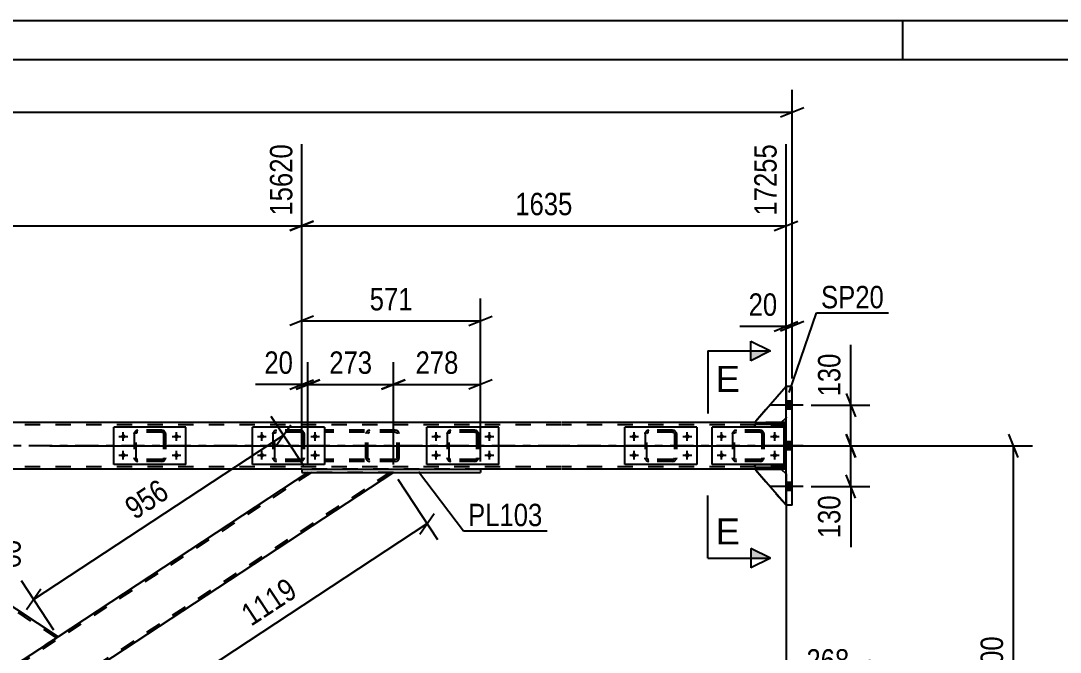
# Model space of a CAD drawing. Header units: millimetres. Extents: x -857 to 332, y -866 to -25.
# Drawn here: x -200.4 to -67.5, y -105.8 to -25.1 of the extents above; entities that cross this region are included whole.
import ezdxf

# ---------------------------------------------------------------- set-up
doc = ezdxf.new("R2010")
doc.units = ezdxf.units.MM
doc.linetypes.add('DXK_LINE_DOT2', pattern=[3.9198, 1.9599, -1.9599])
doc.linetypes.add('DXK_LINE_DOT3', pattern=[5.9187, 2.979, -0.9799, 0.9799, -0.9799])
doc.styles.add('Arial', font='ARIAL.TTF', dxfattribs={"height": 0.2})
doc.styles.add('Arial Narrow', font='ARIALN.TTF', dxfattribs={"height": 0.2})

# ---------------------------------------------------------------- blocks, each defined once
blk = doc.blocks.new('Unknown-570386455-1132')
at = {"color": 5, "linetype": 'Continuous'}
for p, q in [((332.35, -25.05), (-856.65, -25.05)), ((-87.65, -30.05), (-87.65, -25.05)), ((327.35, -30.05), (-851.65, -30.05))]:
    blk.add_line(p, q, dxfattribs=at)
blk = doc.blocks.new('Part-570386455-11722 - 11653')
at = {"color": 7, "linetype": 'DXK_LINE_DOT2'}
for p, q in [((-168.2, -77.88), (-168.16, -77.7)), ((-168.16, -77.7), (-168.2, -77.88)), ((-168.2, -77.88), (-168.2, -80.92)), ((-167.96, -77.88), (-167.94, -77.79)), ((-167.96, -80.92), (-167.96, -77.88)), ((-167.94, -77.79), (-167.88, -77.71)), ((-167.9, -77.44), (-167.72, -77.4)), ((-167.72, -77.4), (-167.9, -77.44)), ((-167.88, -77.71), (-167.81, -77.66)), ((-167.81, -77.66), (-167.72, -77.64)), ((-164.68, -77.4), (-167.72, -77.4)), ((-164.68, -77.64), (-167.72, -77.64)), ((-164.68, -77.4), (-164.49, -77.44)), ((-164.49, -77.44), (-164.68, -77.4)), ((-164.68, -77.64), (-164.58, -77.66)), ((-164.58, -77.66), (-164.51, -77.71)), ((-164.51, -77.71), (-164.45, -77.79)), ((-164.45, -77.79), (-164.44, -77.88)), ((-164.44, -77.88), (-164.44, -80.92)), ((-164.23, -77.7), (-164.2, -77.88)), ((-164.2, -77.88), (-164.23, -77.7)), ((-164.2, -77.88), (-164.2, -80.92)), ((-168.16, -81.11), (-168.2, -80.92)), ((-168.2, -80.92), (-168.16, -81.11)), ((-167.94, -81.02), (-167.96, -80.92)), ((-167.88, -81.09), (-167.94, -81.02)), ((-164.45, -81.02), (-164.51, -81.09)), ((-164.44, -80.92), (-164.45, -81.02)), ((-164.2, -80.92), (-164.23, -81.11)), ((-164.23, -81.11), (-164.2, -80.92)), ((-167.72, -81.4), (-167.9, -81.37)), ((-167.9, -81.37), (-167.72, -81.4)), ((-167.81, -81.15), (-167.88, -81.09)), ((-167.72, -81.16), (-167.81, -81.15)), ((-164.68, -81.16), (-167.72, -81.16)), ((-164.68, -81.4), (-167.72, -81.4)), ((-164.58, -81.15), (-164.68, -81.16)), ((-164.49, -81.37), (-164.68, -81.4)), ((-164.68, -81.4), (-164.49, -81.37)), ((-164.51, -81.09), (-164.58, -81.15))]:
    blk.add_line(p, q, dxfattribs=at)
for centre, start, end in [((-167.72, -77.88), 112.5, 157.5), ((-167.72, -77.88), 112.5, 157.5), ((-164.68, -77.88), 22.5, 67.5), ((-164.68, -77.88), 22.5, 67.5), ((-167.72, -80.92), 202.5, 247.5), ((-167.72, -80.92), 202.5, 247.5), ((-164.68, -80.92), 292.5, 337.5), ((-164.68, -80.92), 292.5, 337.5)]:
    blk.add_arc(centre, 0.48, start, end, dxfattribs=at)
blk = doc.blocks.new('Bolt-570386455-11668 - 11653')
at = {"linetype": 'Continuous'}
for points in [[(-147.32, -77.92, -1), (-147.32, -78.48, -1)], [(-140.52, -77.92, -1), (-140.52, -78.48, -1)], [(-147.32, -80.32, -1), (-147.32, -80.88, -1)], [(-140.52, -80.32, -1), (-140.52, -80.88, -1)]]:
    blk.add_hatch(color=1, dxfattribs=at).paths.add_polyline_path(points)
at = {"color": 1, "linetype": 'Continuous'}
for p, q in [((-147.88, -78.2), (-146.76, -78.2)), ((-147.32, -78.76), (-147.32, -77.64)), ((-141.08, -78.2), (-139.96, -78.2)), ((-140.52, -78.76), (-140.52, -77.64)), ((-147.88, -80.6), (-146.76, -80.6)), ((-147.32, -81.16), (-147.32, -80.04)), ((-141.08, -80.6), (-139.96, -80.6)), ((-140.52, -81.16), (-140.52, -80.04))]:
    blk.add_line(p, q, dxfattribs=at)
blk = doc.blocks.new('Bolt-570386455-11675 - 11653')
at = {"linetype": 'Continuous'}
for points in [[(-122.02, -77.92, -1), (-122.02, -78.48, -1)], [(-115.22, -77.92, -1), (-115.22, -78.48, -1)], [(-122.02, -80.32, -1), (-122.02, -80.88, -1)], [(-115.22, -80.32, -1), (-115.22, -80.88, -1)]]:
    blk.add_hatch(color=1, dxfattribs=at).paths.add_polyline_path(points)
at = {"color": 1, "linetype": 'Continuous'}
for p, q in [((-122.58, -78.2), (-121.46, -78.2)), ((-122.02, -78.76), (-122.02, -77.64)), ((-115.78, -78.2), (-114.66, -78.2)), ((-115.22, -78.76), (-115.22, -77.64)), ((-122.58, -80.6), (-121.46, -80.6)), ((-122.02, -81.16), (-122.02, -80.04)), ((-115.78, -80.6), (-114.66, -80.6)), ((-115.22, -81.16), (-115.22, -80.04))]:
    blk.add_line(p, q, dxfattribs=at)
blk = doc.blocks.new('Part-570386455-11785 - 11653')
at = {"color": 7, "linetype": 'DXK_LINE_DOT2'}
for p, q in [((-145.92, -77.88), (-145.89, -77.7)), ((-145.89, -77.7), (-145.92, -77.88)), ((-145.92, -77.88), (-145.92, -80.92)), ((-145.68, -77.88), (-145.66, -77.79)), ((-145.68, -80.92), (-145.68, -77.88)), ((-145.66, -77.79), (-145.61, -77.71)), ((-145.63, -77.44), (-145.44, -77.4)), ((-145.44, -77.4), (-145.63, -77.44)), ((-145.61, -77.71), (-145.53, -77.66)), ((-145.53, -77.66), (-145.44, -77.64)), ((-142.4, -77.4), (-145.44, -77.4)), ((-142.4, -77.64), (-145.44, -77.64)), ((-142.4, -77.4), (-142.22, -77.44)), ((-142.22, -77.44), (-142.4, -77.4)), ((-142.4, -77.64), (-142.31, -77.66)), ((-142.31, -77.66), (-142.23, -77.71)), ((-142.23, -77.71), (-142.18, -77.79)), ((-142.18, -77.79), (-142.16, -77.88)), ((-142.16, -77.88), (-142.16, -80.92)), ((-141.96, -77.7), (-141.92, -77.88)), ((-141.92, -77.88), (-141.96, -77.7)), ((-141.92, -77.88), (-141.92, -80.92)), ((-145.89, -81.11), (-145.92, -80.92)), ((-145.92, -80.92), (-145.89, -81.11)), ((-145.66, -81.02), (-145.68, -80.92)), ((-145.61, -81.09), (-145.66, -81.02)), ((-142.18, -81.02), (-142.23, -81.09)), ((-142.16, -80.92), (-142.18, -81.02)), ((-141.92, -80.92), (-141.96, -81.11)), ((-141.96, -81.11), (-141.92, -80.92)), ((-145.44, -81.4), (-145.63, -81.37)), ((-145.63, -81.37), (-145.44, -81.4)), ((-145.53, -81.15), (-145.61, -81.09)), ((-145.44, -81.16), (-145.53, -81.15)), ((-142.4, -81.16), (-145.44, -81.16)), ((-142.4, -81.4), (-145.44, -81.4)), ((-142.31, -81.15), (-142.4, -81.16)), ((-142.22, -81.37), (-142.4, -81.4)), ((-142.4, -81.4), (-142.22, -81.37)), ((-142.23, -81.09), (-142.31, -81.15))]:
    blk.add_line(p, q, dxfattribs=at)
for centre, start, end in [((-145.44, -77.88), 112.5, 157.5), ((-145.44, -77.88), 112.5, 157.5), ((-142.4, -77.88), 22.5, 67.5), ((-142.4, -77.88), 22.5, 67.5), ((-145.44, -80.92), 202.5, 247.5), ((-145.44, -80.92), 202.5, 247.5), ((-142.4, -80.92), 292.5, 337.5), ((-142.4, -80.92), 292.5, 337.5)]:
    blk.add_arc(centre, 0.48, start, end, dxfattribs=at)
blk = doc.blocks.new('Part-570386455-11851 - 11653')
at = {"color": 7, "linetype": 'DXK_LINE_DOT2'}
for p, q in [((-152.55, -77.4), (-161.57, -77.4)), ((-152.55, -77.64), (-161.57, -77.64)), ((-156.26, -77.7), (-156.3, -77.88)), ((-156.3, -80.92), (-156.3, -77.88)), ((-156.04, -77.88), (-156.02, -77.79)), ((-156.04, -80.92), (-156.04, -77.88)), ((-156.02, -77.79), (-155.97, -77.71)), ((-155.79, -77.4), (-155.98, -77.44)), ((-155.97, -77.71), (-155.89, -77.66)), ((-155.89, -77.66), (-155.79, -77.64)), ((-152.36, -77.44), (-152.55, -77.4)), ((-152.55, -77.64), (-152.46, -77.66)), ((-152.46, -77.66), (-152.37, -77.71)), ((-152.37, -77.71), (-152.32, -77.79)), ((-152.32, -77.79), (-152.3, -77.88)), ((-152.3, -80.92), (-152.3, -77.88)), ((-152.04, -77.88), (-152.08, -77.7)), ((-152.04, -80.92), (-152.04, -77.88)), ((-156.3, -80.92), (-156.26, -81.11)), ((-156.02, -81.02), (-156.04, -80.92)), ((-155.97, -81.09), (-156.02, -81.02)), ((-152.32, -81.02), (-152.37, -81.09)), ((-152.3, -80.92), (-152.32, -81.02)), ((-152.08, -81.11), (-152.04, -80.92)), ((-152.55, -81.16), (-161.57, -81.16)), ((-152.55, -81.4), (-161.57, -81.4)), ((-155.98, -81.37), (-155.79, -81.4)), ((-155.89, -81.15), (-155.97, -81.09)), ((-155.79, -81.16), (-155.89, -81.15)), ((-152.46, -81.15), (-152.55, -81.16)), ((-152.55, -81.4), (-152.36, -81.37)), ((-152.37, -81.09), (-152.46, -81.15))]:
    blk.add_line(p, q, dxfattribs=at)
for centre, start, end in [((-155.81, -77.9), 110.7583, 155.68), ((-152.53, -77.9), 24.32, 69.2417), ((-155.81, -80.9), 204.32, 249.2417), ((-152.53, -80.9), 290.7583, 335.68)]:
    blk.add_arc(centre, 0.496, start, end, dxfattribs=at)
blk = doc.blocks.new('Part-570386455-11879 - 11653')
at = {"color": 2, "linetype": 'Continuous'}
for p, q in [((-102.6, -87), (-102.6, -71.8)), ((-101.8, -71.8), (-102.6, -71.8)), ((-101.8, -87), (-101.8, -71.8)), ((-101.8, -87), (-102.6, -87))]:
    blk.add_line(p, q, dxfattribs=at)
blk = doc.blocks.new('Part-570386455-11746 - 11653')
at = {"color": 7, "linetype": 'DXK_LINE_DOT2'}
for p, q in [((-185.92, -77.88), (-185.89, -77.7)), ((-185.89, -77.7), (-185.92, -77.88)), ((-185.92, -77.88), (-185.92, -80.92)), ((-185.68, -77.88), (-185.66, -77.79)), ((-185.68, -80.92), (-185.68, -77.88)), ((-185.66, -77.79), (-185.61, -77.71)), ((-185.63, -77.44), (-185.44, -77.4)), ((-185.44, -77.4), (-185.63, -77.44)), ((-185.61, -77.71), (-185.53, -77.66)), ((-185.53, -77.66), (-185.44, -77.64)), ((-182.4, -77.4), (-185.44, -77.4)), ((-182.4, -77.64), (-185.44, -77.64)), ((-182.4, -77.4), (-182.22, -77.44)), ((-182.22, -77.44), (-182.4, -77.4)), ((-182.4, -77.64), (-182.31, -77.66)), ((-182.31, -77.66), (-182.23, -77.71)), ((-182.23, -77.71), (-182.18, -77.79)), ((-182.18, -77.79), (-182.16, -77.88)), ((-182.16, -77.88), (-182.16, -80.92)), ((-181.96, -77.7), (-181.92, -77.88)), ((-181.92, -77.88), (-181.96, -77.7)), ((-181.92, -77.88), (-181.92, -80.92)), ((-185.89, -81.11), (-185.92, -80.92)), ((-185.92, -80.92), (-185.89, -81.11)), ((-185.66, -81.02), (-185.68, -80.92)), ((-185.61, -81.09), (-185.66, -81.02)), ((-182.18, -81.02), (-182.23, -81.09)), ((-182.16, -80.92), (-182.18, -81.02)), ((-181.92, -80.92), (-181.96, -81.11)), ((-181.96, -81.11), (-181.92, -80.92)), ((-185.44, -81.4), (-185.63, -81.37)), ((-185.63, -81.37), (-185.44, -81.4)), ((-185.53, -81.15), (-185.61, -81.09)), ((-185.44, -81.16), (-185.53, -81.15)), ((-182.4, -81.16), (-185.44, -81.16)), ((-182.4, -81.4), (-185.44, -81.4)), ((-182.31, -81.15), (-182.4, -81.16)), ((-182.22, -81.37), (-182.4, -81.4)), ((-182.4, -81.4), (-182.22, -81.37)), ((-182.23, -81.09), (-182.31, -81.15))]:
    blk.add_line(p, q, dxfattribs=at)
for centre, start, end in [((-185.44, -77.88), 112.5, 157.5), ((-185.44, -77.88), 112.5, 157.5), ((-182.4, -77.88), 22.5, 67.5), ((-182.4, -77.88), 22.5, 67.5), ((-185.44, -80.92), 202.5, 247.5), ((-185.44, -80.92), 202.5, 247.5), ((-182.4, -80.92), 292.5, 337.5), ((-182.4, -80.92), 292.5, 337.5)]:
    blk.add_arc(centre, 0.48, start, end, dxfattribs=at)
blk = doc.blocks.new('Part-570386455-11758 - 11653')
at = {"color": 7, "linetype": 'DXK_LINE_DOT2'}
for p, q in [((-109.43, -77.88), (-109.39, -77.7)), ((-109.39, -77.7), (-109.43, -77.88)), ((-109.43, -77.88), (-109.43, -80.92)), ((-109.19, -77.88), (-109.17, -77.79)), ((-109.19, -80.92), (-109.19, -77.88)), ((-109.17, -77.79), (-109.12, -77.71)), ((-109.13, -77.44), (-108.95, -77.4)), ((-108.95, -77.4), (-109.13, -77.44)), ((-109.12, -77.71), (-109.04, -77.66)), ((-109.04, -77.66), (-108.95, -77.64)), ((-105.91, -77.4), (-108.95, -77.4)), ((-105.91, -77.64), (-108.95, -77.64)), ((-105.91, -77.4), (-105.73, -77.44)), ((-105.73, -77.44), (-105.91, -77.4)), ((-105.91, -77.64), (-105.82, -77.66)), ((-105.82, -77.66), (-105.74, -77.71)), ((-105.74, -77.71), (-105.69, -77.79)), ((-105.69, -77.79), (-105.67, -77.88)), ((-105.67, -77.88), (-105.67, -80.92)), ((-105.47, -77.7), (-105.43, -77.88)), ((-105.43, -77.88), (-105.47, -77.7)), ((-105.43, -77.88), (-105.43, -80.92)), ((-109.39, -81.11), (-109.43, -80.92)), ((-109.43, -80.92), (-109.39, -81.11)), ((-109.17, -81.02), (-109.19, -80.92)), ((-109.12, -81.09), (-109.17, -81.02)), ((-105.69, -81.02), (-105.74, -81.09)), ((-105.67, -80.92), (-105.69, -81.02)), ((-105.43, -80.92), (-105.47, -81.11)), ((-105.47, -81.11), (-105.43, -80.92)), ((-108.95, -81.4), (-109.13, -81.37)), ((-109.13, -81.37), (-108.95, -81.4)), ((-109.04, -81.15), (-109.12, -81.09)), ((-108.95, -81.16), (-109.04, -81.15)), ((-105.91, -81.16), (-108.95, -81.16)), ((-105.91, -81.4), (-108.95, -81.4)), ((-105.82, -81.15), (-105.91, -81.16)), ((-105.73, -81.37), (-105.91, -81.4)), ((-105.91, -81.4), (-105.73, -81.37)), ((-105.74, -81.09), (-105.82, -81.15))]:
    blk.add_line(p, q, dxfattribs=at)
at = {"color": 7, "linetype": 'DXK_LINE_DOT3'}
blk.add_line((-107.43, -79.4), (-107.43, -79.4), dxfattribs=at)
at = {"color": 7, "linetype": 'DXK_LINE_DOT2'}
for centre, start, end in [((-108.95, -77.88), 112.5, 157.5), ((-108.95, -77.88), 112.5, 157.5), ((-105.91, -77.88), 22.5, 67.5), ((-105.91, -77.88), 22.5, 67.5), ((-108.95, -80.92), 202.5, 247.5), ((-108.95, -80.92), 202.5, 247.5), ((-105.91, -80.92), 292.5, 337.5), ((-105.91, -80.92), 292.5, 337.5)]:
    blk.add_arc(centre, 0.48, start, end, dxfattribs=at)
blk = doc.blocks.new('Part-570386455-12217 - 11653')
at = {"color": 2, "linetype": 'Continuous'}
for p, q in [((-102.83, -77), (-112.03, -77)), ((-112.03, -81.8), (-112.03, -77)), ((-102.83, -81.8), (-102.83, -77)), ((-102.83, -81.8), (-112.03, -81.8))]:
    blk.add_line(p, q, dxfattribs=at)
blk = doc.blocks.new('Part-570386455-11950 - 11653')
at = {"color": 2, "linetype": 'Continuous'}
for p, q in [((-238.21, -82.99), (-238.18, -82.97)), ((-201.1, -107.4), (-238.21, -82.99)), ((-238.18, -82.97), (-237.92, -82.8)), ((-237.98, -82.84), (-237.94, -82.8)), ((-195.65, -103.81), (-227.59, -82.8)), ((-196.08, -104.1), (-201.1, -107.4)), ((-195.68, -103.83), (-196.08, -104.1)), ((-195.65, -103.81), (-195.68, -103.83))]:
    blk.add_line(p, q, dxfattribs=at)
at = {"color": 7, "linetype": 'DXK_LINE_DOT2'}
for p, q in [((-238.21, -82.99), (-238.18, -82.97)), ((-200.89, -107.26), (-237.99, -82.85)), ((-227.59, -82.8), (-237.94, -82.8)), ((-195.86, -103.96), (-228.02, -82.8)), ((-196.08, -104.1), (-195.77, -103.9)), ((-200.89, -107.26), (-200.87, -107.25))]:
    blk.add_line(p, q, dxfattribs=at)
blk = doc.blocks.new('Bolt-570386455-12098 - 11653')
at = {"linetype": 'Continuous'}
for points in [[(-169.6, -77.92, -1), (-169.6, -78.48, -1)], [(-162.8, -77.92, -1), (-162.8, -78.48, -1)], [(-169.6, -80.32, -1), (-169.6, -80.88, -1)], [(-162.8, -80.32, -1), (-162.8, -80.88, -1)]]:
    blk.add_hatch(color=1, dxfattribs=at).paths.add_polyline_path(points)
at = {"color": 1, "linetype": 'Continuous'}
for p, q in [((-170.16, -78.2), (-169.04, -78.2)), ((-169.6, -78.76), (-169.6, -77.64)), ((-163.36, -78.2), (-162.24, -78.2)), ((-162.8, -78.76), (-162.8, -77.64)), ((-170.16, -80.6), (-169.04, -80.6)), ((-169.6, -81.16), (-169.6, -80.04)), ((-163.36, -80.6), (-162.24, -80.6)), ((-162.8, -81.16), (-162.8, -80.04))]:
    blk.add_line(p, q, dxfattribs=at)
blk = doc.blocks.new('Part-570386455-11978 - 11653')
at = {"color": 2, "linetype": 'Continuous'}
for p, q in [((-114.02, -77), (-123.22, -77)), ((-123.22, -81.8), (-123.22, -77)), ((-114.02, -77), (-114.02, -81.8)), ((-114.02, -81.8), (-123.22, -81.8))]:
    blk.add_line(p, q, dxfattribs=at)
blk = doc.blocks.new('Part-570386455-11979 - 11653')
at = {"color": 2, "linetype": 'Continuous'}
for p, q in [((-139.32, -77), (-148.52, -77)), ((-148.52, -81.8), (-148.52, -77)), ((-139.32, -81.8), (-139.32, -77)), ((-139.32, -81.8), (-148.52, -81.8))]:
    blk.add_line(p, q, dxfattribs=at)
blk = doc.blocks.new('Part-570386455-12017 - 11653')
at = {"color": 2, "linetype": 'Continuous'}
for p, q in [((-164.51, -82.4), (-164.51, -82.8)), ((-164.51, -82.4), (-141.65, -82.4)), ((-164.51, -82.8), (-141.65, -82.8)), ((-141.65, -82.4), (-141.65, -82.8))]:
    blk.add_line(p, q, dxfattribs=at)
blk = doc.blocks.new('Bolt-570386455-12049 - 11653')
at = {"linetype": 'Continuous'}
for points in [[(-102.6, -73.68), (-102.6, -74.72), (-101.8, -74.72), (-101.8, -73.68)], [(-102.6, -73.68), (-102.6, -74.72), (-101.8, -74.72), (-101.8, -73.68)], [(-102.6, -73.68), (-102.6, -74.72), (-101.8, -74.72), (-101.8, -73.68)], [(-102.6, -78.88), (-102.6, -79.92), (-101.8, -79.92), (-101.8, -78.88)], [(-102.6, -78.88), (-102.6, -79.92), (-101.8, -79.92), (-101.8, -78.88)], [(-102.6, -84.08), (-102.6, -85.12), (-101.8, -85.12), (-101.8, -84.08)], [(-102.6, -84.08), (-102.6, -85.12), (-101.8, -85.12), (-101.8, -84.08)], [(-102.6, -84.08), (-102.6, -85.12), (-101.8, -85.12), (-101.8, -84.08)]]:
    blk.add_hatch(color=1, dxfattribs=at).paths.add_polyline_path(points)
at = {"color": 1, "linetype": 'Continuous'}
for p, q in [((-100.4, -74.2), (-104.6, -74.2)), ((-100.4, -74.2), (-104.6, -74.2)), ((-100.4, -74.2), (-104.6, -74.2)), ((-101.8, -73.68), (-102.6, -73.68)), ((-101.8, -73.68), (-102.6, -73.68)), ((-101.8, -73.68), (-102.6, -73.68)), ((-101.8, -74.72), (-102.6, -74.72)), ((-101.8, -74.72), (-102.6, -74.72)), ((-101.8, -74.72), (-102.6, -74.72)), ((-100.4, -79.4), (-104.6, -79.4)), ((-100.4, -79.4), (-104.6, -79.4)), ((-101.8, -78.88), (-102.6, -78.88)), ((-101.8, -78.88), (-102.6, -78.88)), ((-101.8, -79.92), (-102.6, -79.92)), ((-101.8, -79.92), (-102.6, -79.92)), ((-100.4, -84.6), (-104.6, -84.6)), ((-100.4, -84.6), (-104.6, -84.6)), ((-100.4, -84.6), (-104.6, -84.6)), ((-101.8, -84.08), (-102.6, -84.08)), ((-101.8, -84.08), (-102.6, -84.08)), ((-101.8, -84.08), (-102.6, -84.08)), ((-101.8, -85.12), (-102.6, -85.12)), ((-101.8, -85.12), (-102.6, -85.12)), ((-101.8, -85.12), (-102.6, -85.12))]:
    blk.add_line(p, q, dxfattribs=at)
blk = doc.blocks.new('Part-570386455-12080 - 11653')
at = {"color": 7, "linetype": 'DXK_LINE_DOT2'}
for p, q in [((-106.6, -82.4), (-103.2, -82.4)), ((-102.6, -87), (-106.6, -82.4)), ((-103.2, -82.4), (-102.6, -83)), ((-102.6, -83), (-102.6, -87))]:
    blk.add_line(p, q, dxfattribs=at)
blk = doc.blocks.new('Part-570386455-12081 - 11653')
at = {"color": 2, "linetype": 'Continuous'}
for p, q in [((-106.6, -82.4), (-103.2, -82.4)), ((-102.6, -87), (-106.6, -82.4)), ((-103.2, -82.4), (-102.6, -83))]:
    blk.add_line(p, q, dxfattribs=at)
at = {"color": 7, "linetype": 'DXK_LINE_DOT2'}
blk.add_line((-102.6, -83), (-102.6, -87), dxfattribs=at)
blk = doc.blocks.new('Part-570386455-12082 - 11653')
at = {"color": 7, "linetype": 'DXK_LINE_DOT2'}
for p, q in [((-102.6, -71.8), (-106.6, -76.4)), ((-102.6, -75.8), (-102.6, -71.8)), ((-106.6, -76.4), (-103.2, -76.4)), ((-103.2, -76.4), (-102.6, -75.8))]:
    blk.add_line(p, q, dxfattribs=at)
blk = doc.blocks.new('Part-570386455-12083 - 11653')
at = {"color": 2, "linetype": 'Continuous'}
for p, q in [((-102.6, -71.8), (-106.6, -76.4)), ((-106.6, -76.4), (-103.2, -76.4)), ((-103.2, -76.4), (-102.6, -75.8))]:
    blk.add_line(p, q, dxfattribs=at)
at = {"color": 7, "linetype": 'DXK_LINE_DOT2'}
blk.add_line((-102.6, -71.8), (-102.6, -75.8), dxfattribs=at)
blk = doc.blocks.new('Part-570386455-12092 - 11653')
at = {"color": 7, "linetype": 'DXK_LINE_DOT2'}
for p, q in [((-102.6, -81.84), (-106.6, -81.84)), ((-106.6, -81.84), (-106.6, -82.16)), ((-106.6, -82.16), (-102.6, -82.16)), ((-103.2, -81.84), (-103.2, -82.16)), ((-102.6, -82.16), (-102.6, -81.84))]:
    blk.add_line(p, q, dxfattribs=at)
blk = doc.blocks.new('Part-570386455-12093 - 11653')
at = {"color": 7, "linetype": 'DXK_LINE_DOT2'}
for p, q in [((-102.6, -76.64), (-106.6, -76.64)), ((-106.6, -76.64), (-106.6, -76.96)), ((-106.6, -76.96), (-102.6, -76.96)), ((-103.2, -76.96), (-103.2, -76.64)), ((-102.6, -76.96), (-102.6, -76.64))]:
    blk.add_line(p, q, dxfattribs=at)
blk = doc.blocks.new('Part-570386455-12100 - 11653')
at = {"color": 2, "linetype": 'Continuous'}
for p, q in [((-106.6, -82.16), (-106.6, -81.84)), ((-102.6, -81.84), (-106.6, -81.84)), ((-102.6, -82.16), (-106.6, -82.16)), ((-102.6, -82.16), (-102.6, -81.84))]:
    blk.add_line(p, q, dxfattribs=at)
at = {"color": 7, "linetype": 'DXK_LINE_DOT2'}
blk.add_line((-103.2, -82.16), (-103.2, -81.84), dxfattribs=at)
blk = doc.blocks.new('Part-570386455-12135 - 11653')
at = {"color": 7, "linetype": 'DXK_LINE_DOT2'}
for p, q in [((-163.27, -82.8), (-239.59, -133)), ((-153.23, -82.8), (-229.54, -133)), ((-152.79, -82.8), (-163.71, -82.8)), ((-195.65, -103.81), (-201.1, -107.4)), ((-190.19, -107.4), (-195.65, -110.99)), ((-238.21, -131.81), (-240.02, -133)), ((-229.1, -133), (-240.02, -133))]:
    blk.add_line(p, q, dxfattribs=at)
at = {"color": 2, "linetype": 'Continuous'}
for p, q in [((-163.71, -82.8), (-195.65, -103.81)), ((-152.79, -82.8), (-190.19, -107.4)), ((-238.21, -131.81), (-201.1, -107.4)), ((-195.65, -110.99), (-229.1, -133))]:
    blk.add_line(p, q, dxfattribs=at)
blk = doc.blocks.new('Bolt-570386455-12200 - 11653')
at = {"linetype": 'Continuous'}
for points in [[(-187.32, -77.92, -1), (-187.32, -78.48, -1)], [(-180.52, -77.92, -1), (-180.52, -78.48, -1)], [(-187.32, -80.32, -1), (-187.32, -80.88, -1)], [(-180.52, -80.32, -1), (-180.52, -80.88, -1)]]:
    blk.add_hatch(color=1, dxfattribs=at).paths.add_polyline_path(points)
at = {"color": 1, "linetype": 'Continuous'}
for p, q in [((-187.88, -78.2), (-186.76, -78.2)), ((-187.32, -78.76), (-187.32, -77.64)), ((-181.08, -78.2), (-179.96, -78.2)), ((-180.52, -78.76), (-180.52, -77.64)), ((-187.88, -80.6), (-186.76, -80.6)), ((-187.32, -81.16), (-187.32, -80.04)), ((-181.08, -80.6), (-179.96, -80.6)), ((-180.52, -81.16), (-180.52, -80.04))]:
    blk.add_line(p, q, dxfattribs=at)
blk = doc.blocks.new('Part-570386455-12201 - 11653')
at = {"color": 2, "linetype": 'Continuous'}
for p, q in [((-161.6, -77), (-170.8, -77)), ((-170.8, -81.8), (-170.8, -77)), ((-161.6, -77), (-161.6, -81.8)), ((-161.6, -81.8), (-170.8, -81.8))]:
    blk.add_line(p, q, dxfattribs=at)
blk = doc.blocks.new('Part-570386455-12215 - 11653')
at = {"color": 2, "linetype": 'Continuous'}
for p, q in [((-179.32, -77), (-188.52, -77)), ((-188.52, -81.8), (-188.52, -77)), ((-179.32, -81.8), (-179.32, -77)), ((-179.32, -81.8), (-188.52, -81.8))]:
    blk.add_line(p, q, dxfattribs=at)
blk = doc.blocks.new('Bolt-570386455-12216 - 11653')
at = {"linetype": 'Continuous'}
for points in [[(-110.83, -77.92, -1), (-110.83, -78.48, -1)], [(-104.03, -77.92, -1), (-104.03, -78.48, -1)], [(-110.83, -80.32, -1), (-110.83, -80.88, -1)], [(-104.03, -80.32, -1), (-104.03, -80.88, -1)]]:
    blk.add_hatch(color=1, dxfattribs=at).paths.add_polyline_path(points)
at = {"color": 1, "linetype": 'Continuous'}
for p, q in [((-111.39, -78.2), (-110.27, -78.2)), ((-110.83, -78.76), (-110.83, -77.64)), ((-104.59, -78.2), (-103.47, -78.2)), ((-104.03, -78.76), (-104.03, -77.64)), ((-111.39, -80.6), (-110.27, -80.6)), ((-110.83, -81.16), (-110.83, -80.04)), ((-104.59, -80.6), (-103.47, -80.6)), ((-104.03, -81.16), (-104.03, -80.04))]:
    blk.add_line(p, q, dxfattribs=at)
blk = doc.blocks.new('Part-570386455-12219 - 11653')
at = {"color": 7, "linetype": 'DXK_LINE_DOT2'}
for p, q in [((-120.62, -77.88), (-120.59, -77.7)), ((-120.59, -77.7), (-120.62, -77.88)), ((-120.62, -77.88), (-120.62, -80.92)), ((-120.38, -77.88), (-120.36, -77.79)), ((-120.38, -80.92), (-120.38, -77.88)), ((-120.36, -77.79), (-120.31, -77.71)), ((-120.33, -77.44), (-120.14, -77.4)), ((-120.14, -77.4), (-120.33, -77.44)), ((-120.31, -77.71), (-120.23, -77.66)), ((-120.23, -77.66), (-120.14, -77.64)), ((-117.1, -77.4), (-120.14, -77.4)), ((-117.1, -77.64), (-120.14, -77.64)), ((-117.1, -77.4), (-116.92, -77.44)), ((-116.92, -77.44), (-117.1, -77.4)), ((-117.1, -77.64), (-117.01, -77.66)), ((-117.01, -77.66), (-116.93, -77.71)), ((-116.93, -77.71), (-116.88, -77.79)), ((-116.88, -77.79), (-116.86, -77.88)), ((-116.86, -77.88), (-116.86, -80.92)), ((-116.66, -77.7), (-116.62, -77.88)), ((-116.62, -77.88), (-116.66, -77.7)), ((-116.62, -77.88), (-116.62, -80.92)), ((-120.59, -81.11), (-120.62, -80.92)), ((-120.62, -80.92), (-120.59, -81.11)), ((-120.36, -81.02), (-120.38, -80.92)), ((-120.31, -81.09), (-120.36, -81.02)), ((-116.88, -81.02), (-116.93, -81.09)), ((-116.86, -80.92), (-116.88, -81.02)), ((-116.62, -80.92), (-116.66, -81.11)), ((-116.66, -81.11), (-116.62, -80.92)), ((-120.14, -81.4), (-120.33, -81.37)), ((-120.33, -81.37), (-120.14, -81.4)), ((-120.23, -81.15), (-120.31, -81.09)), ((-120.14, -81.16), (-120.23, -81.15)), ((-117.1, -81.16), (-120.14, -81.16)), ((-117.1, -81.4), (-120.14, -81.4)), ((-117.01, -81.15), (-117.1, -81.16)), ((-116.92, -81.37), (-117.1, -81.4)), ((-117.1, -81.4), (-116.92, -81.37)), ((-116.93, -81.09), (-117.01, -81.15))]:
    blk.add_line(p, q, dxfattribs=at)
for centre, start, end in [((-120.14, -77.88), 112.5, 157.5), ((-120.14, -77.88), 112.5, 157.5), ((-117.1, -77.88), 22.5, 67.5), ((-117.1, -77.88), 22.5, 67.5), ((-120.14, -80.92), 202.5, 247.5), ((-120.14, -80.92), 202.5, 247.5), ((-117.1, -80.92), 292.5, 337.5), ((-117.1, -80.92), 292.5, 337.5)]:
    blk.add_arc(centre, 0.48, start, end, dxfattribs=at)
blk = doc.blocks.new('Part-570386455-12231 - 11653')
at = {"color": 7, "linetype": 'DXK_LINE_DOT2'}
for p, q in [((-131.32, -76.72), (-789.3, -76.72)), ((-102.6, -76.72), (-131.22, -76.72)), ((-103.2, -76.4), (-106.6, -76.4)), ((-102.6, -82.4), (-102.6, -76.4)), ((-131.32, -82.08), (-789.3, -82.08)), ((-102.6, -82.08), (-131.22, -82.08)), ((-141.65, -82.4), (-164.51, -82.4)), ((-103.2, -82.4), (-106.6, -82.4))]:
    blk.add_line(p, q, dxfattribs=at)
at = {"color": 2, "linetype": 'Continuous'}
for p, q in [((-131.32, -76.4), (-265.76, -76.4)), ((-106.6, -76.4), (-131.22, -76.4)), ((-102.6, -76.4), (-103.2, -76.4)), ((-164.51, -82.4), (-226.79, -82.4)), ((-131.32, -82.4), (-141.65, -82.4)), ((-106.6, -82.4), (-131.22, -82.4)), ((-102.6, -82.4), (-103.2, -82.4))]:
    blk.add_line(p, q, dxfattribs=at)
at = {"color": 7, "linetype": 'DXK_LINE_DOT3'}
for p, q in [((-131.32, -79.4), (-789.3, -79.4)), ((-102.6, -79.4), (-131.22, -79.4))]:
    blk.add_line(p, q, dxfattribs=at)
blk = doc.blocks.new('Part-570386455-12242 - 11653')
at = {"color": 2, "linetype": 'Continuous'}
for p, q in [((-106.6, -76.96), (-106.6, -76.64)), ((-102.6, -76.64), (-106.6, -76.64)), ((-102.6, -76.96), (-106.6, -76.96)), ((-102.6, -76.96), (-102.6, -76.64))]:
    blk.add_line(p, q, dxfattribs=at)
at = {"color": 7, "linetype": 'DXK_LINE_DOT2'}
blk.add_line((-103.2, -76.96), (-103.2, -76.64), dxfattribs=at)
blk = doc.blocks.new('StraightDimension-570386455-13506 - 11653')
at = {"color": 7, "linetype": 'Continuous'}
for p, q in [((-249.64, -81.4), (-249.64, -40.82)), ((-164.51, -81.4), (-164.51, -40.82)), ((-248.14, -50.66), (-251.14, -51.86)), ((-249.64, -51.26), (-164.51, -51.26)), ((-166.01, -51.86), (-163.01, -50.66))]:
    blk.add_line(p, q, dxfattribs=at)
at = {"color": 0}
blk.add_wipeout([(-202.82, -50.51), (-202.82, -46.31), (-211.33, -46.31), (-211.33, -50.51)], dxfattribs=at)
at = {"color": 3, "style": 'Arial Narrow'}
blk.add_text('2128', height=2.863, dxfattribs=at).set_placement((-210.73, -49.91))
at = {"color": 0, "linetype": 'Continuous'}
blk.add_wipeout([(-165.11, -40.22), (-169.31, -40.22), (-169.31, -50.56), (-165.11, -50.56)], dxfattribs=at)
at = {"color": 3, "linetype": 'Continuous', "style": 'Arial Narrow'}
blk.add_text('15620', height=2.863, rotation=90.0002, dxfattribs=at).set_placement((-165.71, -49.96))
blk = doc.blocks.new('StraightDimension-570386455-12780 - 11653')
at = {"color": 7, "linetype": 'Continuous'}
for p, q in [((-101.8, -70.8), (-101.8, -33.9)), ((-790.1, -36.75), (-101.8, -36.75)), ((-103.3, -37.35), (-100.3, -36.15))]:
    blk.add_line(p, q, dxfattribs=at)
blk = doc.blocks.new('StraightDimension-570386455-12354 - 11653')
at = {"color": 7, "linetype": 'Continuous'}
for p, q in [((-163.71, -81.8), (-163.71, -68.69)), ((-152.79, -81.8), (-152.79, -68.69)), ((-165.21, -72.14), (-162.21, -70.94)), ((-163.71, -71.54), (-152.79, -71.54)), ((-151.29, -70.94), (-154.29, -72.14))]:
    blk.add_line(p, q, dxfattribs=at)
at = {"color": 0}
blk.add_wipeout([(-154.91, -70.79), (-154.91, -66.59), (-161.59, -66.59), (-161.59, -70.79)], dxfattribs=at)
at = {"color": 3, "style": 'Arial Narrow'}
blk.add_text('273', height=2.863, dxfattribs=at).set_placement((-160.99, -70.19))
blk = doc.blocks.new('AngleDimension-570386455-34243 - 11653')
at = {"color": 7, "linetype": 'Continuous'}
for p, q in [((-218.48, -88.79), (-218.47, -88.8)), ((-204.94, -88.8), (-218.47, -88.8)), ((-204.94, -97.7), (-218.47, -88.8)), ((-204.94, -97.7), (-204.94, -88.8))]:
    blk.add_line(p, q, dxfattribs=at)
at = {"color": 0}
for points in [[(-208.36, -87.9), (-208.36, -83.7), (-215.05, -83.7), (-215.05, -87.9)], [(-199.84, -90.82), (-204.04, -90.82), (-204.04, -95.68), (-199.84, -95.68)]]:
    blk.add_wipeout(points, dxfattribs=at)
at = {"color": 3, "style": 'Arial Narrow'}
blk.add_text('100', height=2.863, dxfattribs=at).set_placement((-214.45, -87.3))
blk.add_text('66', height=2.863, rotation=90.0002, dxfattribs=at).set_placement((-200.44, -95.08))
blk = doc.blocks.new('StraightDimension-570386455-12493 - 11653')
at = {"color": 7, "linetype": 'Continuous'}
for p, q in [((-102.6, -70.8), (-102.6, -61.27)), ((-101.8, -70.8), (-101.8, -61.27)), ((-104.1, -64.72), (-101.1, -63.52)), ((-100.3, -63.52), (-103.3, -64.72)), ((-102.6, -64.12), (-108.51, -64.12)), ((-102.6, -64.12), (-108.51, -64.12)), ((-102.6, -64.12), (-101.8, -64.12))]:
    blk.add_line(p, q, dxfattribs=at)
at = {"color": 0}
blk.add_wipeout([(-103.13, -63.37), (-103.13, -59.17), (-107.98, -59.17), (-107.98, -63.37)], dxfattribs=at)
at = {"color": 3, "style": 'Arial Narrow'}
blk.add_text('20', height=2.863, dxfattribs=at).set_placement((-107.38, -62.77))
blk = doc.blocks.new('StraightDimension-570386455-12853 - 11653')
at = {"color": 7, "linetype": 'Continuous'}
for p, q in [((-94.3, -74.2), (-94.3, -66.47)), ((-94.3, -74.2), (-94.3, -66.47)), ((-94.9, -72.7), (-93.7, -75.7)), ((-99.4, -74.2), (-91.9, -74.2)), ((-94.3, -79.4), (-94.3, -74.2)), ((-93.7, -80.9), (-94.9, -77.9)), ((-196.73, -79.4), (-91.9, -79.4))]:
    blk.add_line(p, q, dxfattribs=at)
at = {"color": 0}
blk.add_wipeout([(-95.05, -66.99), (-99.25, -66.99), (-99.25, -73.68), (-95.05, -73.68)], dxfattribs=at)
at = {"color": 3, "style": 'Arial Narrow'}
blk.add_text('130', height=2.863, rotation=90.0002, dxfattribs=at).set_placement((-95.65, -73.08))
blk = doc.blocks.new('StraightDimension-570386455-13012 - 11653')
at = {"color": 7, "linetype": 'Continuous'}
for p, q in [((-72.91, -80.9), (-74.11, -77.9)), ((-100.8, -79.4), (-71.11, -79.4)), ((-73.51, -135.4), (-73.51, -79.4)), ((-74.11, -133.9), (-72.91, -136.9)), ((-90.26, -135.4), (-71.11, -135.4))]:
    blk.add_line(p, q, dxfattribs=at)
at = {"color": 0}
blk.add_wipeout([(-74.26, -103.15), (-78.46, -103.15), (-78.46, -111.66), (-74.26, -111.66)], dxfattribs=at)
at = {"color": 3, "style": 'Arial Narrow'}
blk.add_text('1400', height=2.863, rotation=90.0002, dxfattribs=at).set_placement((-74.86, -111.06))
blk = doc.blocks.new('StraightDimension-570386455-12372 - 11653')
at = {"color": 7, "linetype": 'Continuous'}
for p, q in [((-164.51, -81.4), (-164.51, -68.69)), ((-163.71, -81.8), (-163.71, -68.69)), ((-164.51, -71.54), (-170.41, -71.54)), ((-164.51, -71.54), (-170.41, -71.54)), ((-166.01, -72.14), (-163.01, -70.94)), ((-162.21, -70.94), (-165.21, -72.14)), ((-164.51, -71.54), (-163.71, -71.54))]:
    blk.add_line(p, q, dxfattribs=at)
at = {"color": 0}
blk.add_wipeout([(-165.03, -70.79), (-165.03, -66.59), (-169.89, -66.59), (-169.89, -70.79)], dxfattribs=at)
at = {"color": 3, "style": 'Arial Narrow'}
blk.add_text('20', height=2.863, dxfattribs=at).set_placement((-169.29, -70.19))
blk = doc.blocks.new('StraightDimension-570386455-13516 - 11653')
at = {"color": 7, "linetype": 'Continuous'}
for p, q in [((-164.51, -81.4), (-164.51, -40.82)), ((-102.6, -75.4), (-102.6, -40.82)), ((-163.01, -50.66), (-166.01, -51.86)), ((-164.51, -51.26), (-102.6, -51.26)), ((-104.1, -51.86), (-101.1, -50.66))]:
    blk.add_line(p, q, dxfattribs=at)
at = {"color": 0}
blk.add_wipeout([(-129.3, -50.51), (-129.3, -46.31), (-137.81, -46.31), (-137.81, -50.51)], dxfattribs=at)
at = {"color": 3, "style": 'Arial Narrow'}
blk.add_text('1635', height=2.863, dxfattribs=at).set_placement((-137.21, -49.91))
at = {"color": 0, "linetype": 'Continuous'}
blk.add_wipeout([(-103.2, -40.22), (-107.4, -40.22), (-107.4, -50.56), (-103.2, -50.56)], dxfattribs=at)
at = {"color": 3, "linetype": 'Continuous', "style": 'Arial Narrow'}
blk.add_text('17255', height=2.863, rotation=90.0002, dxfattribs=at).set_placement((-103.8, -49.96))
blk = doc.blocks.new('StraightDimension-570386455-13120 - 11653')
at = {"color": 7, "linetype": 'Continuous'}
for p, q in [((-102.6, -83.4), (-102.6, -112.01)), ((-91.9, -132.4), (-91.9, -106.76)), ((-104.1, -110.21), (-101.1, -109.01)), ((-102.6, -109.61), (-91.9, -109.61)), ((-90.4, -109.01), (-93.4, -110.21))]:
    blk.add_line(p, q, dxfattribs=at)
at = {"color": 0}
blk.add_wipeout([(-93.91, -108.86), (-93.91, -104.66), (-100.59, -104.66), (-100.59, -108.86)], dxfattribs=at)
at = {"color": 3, "style": 'Arial Narrow'}
blk.add_text('268', height=2.863, dxfattribs=at).set_placement((-99.99, -108.26))
blk = doc.blocks.new('StraightDimension-570386455-12362 - 11653')
at = {"color": 7, "linetype": 'Continuous'}
for p, q in [((-152.79, -81.8), (-152.79, -68.69)), ((-141.65, -81.4), (-141.65, -68.69)), ((-154.29, -72.14), (-151.29, -70.94)), ((-152.79, -71.54), (-141.65, -71.54)), ((-140.15, -70.94), (-143.15, -72.14))]:
    blk.add_line(p, q, dxfattribs=at)
at = {"color": 0}
blk.add_wipeout([(-143.88, -70.79), (-143.88, -66.59), (-150.56, -66.59), (-150.56, -70.79)], dxfattribs=at)
at = {"color": 3, "style": 'Arial Narrow'}
blk.add_text('278', height=2.863, dxfattribs=at).set_placement((-149.96, -70.19))
blk = doc.blocks.new('StraightDimension-570386455-12381 - 11653')
at = {"color": 7, "linetype": 'Continuous'}
for p, q in [((-164.51, -81.4), (-164.51, -60.58)), ((-141.65, -81.4), (-141.65, -60.58)), ((-163.01, -62.83), (-166.01, -64.03)), ((-164.51, -63.43), (-141.65, -63.43)), ((-143.15, -64.03), (-140.15, -62.83))]:
    blk.add_line(p, q, dxfattribs=at)
at = {"color": 0}
blk.add_wipeout([(-149.74, -62.68), (-149.74, -58.48), (-156.42, -58.48), (-156.42, -62.68)], dxfattribs=at)
at = {"color": 3, "style": 'Arial Narrow'}
blk.add_text('571', height=2.863, dxfattribs=at).set_placement((-155.82, -62.08))
blk = doc.blocks.new('StraightDimension-570386455-13215 - 11653')
at = {"color": 7, "linetype": 'Continuous'}
for p, q in [((-152.24, -83.64), (-147.16, -91.36)), ((-149.4, -90.68), (-147.56, -88.03)), ((-185.88, -113.95), (-148.48, -89.35)), ((-189.64, -108.24), (-184.56, -115.96)), ((-184.95, -112.63), (-186.8, -115.28))]:
    blk.add_line(p, q, dxfattribs=at)
at = {"color": 0}
blk.add_wipeout([(-164.04, -98.69), (-166.34, -95.18), (-173.46, -99.86), (-171.15, -103.37)], dxfattribs=at)
at = {"color": 3, "style": 'Arial Narrow'}
blk.add_text('1119', height=2.863, rotation=33.3347, dxfattribs=at).set_placement((-170.98, -102.54))
blk = doc.blocks.new('StraightDimension-570386455-12868 - 11653')
at = {"color": 7, "linetype": 'Continuous'}
for p, q in [((-94.9, -77.9), (-93.7, -80.9)), ((-196.73, -79.4), (-91.9, -79.4)), ((-94.3, -84.6), (-94.3, -79.4)), ((-93.7, -86.1), (-94.9, -83.1)), ((-99.4, -84.6), (-91.9, -84.6)), ((-94.3, -84.6), (-94.3, -92.34)), ((-94.3, -84.6), (-94.3, -92.34))]:
    blk.add_line(p, q, dxfattribs=at)
at = {"color": 0}
blk.add_wipeout([(-95.05, -85.13), (-99.25, -85.13), (-99.25, -91.81), (-95.05, -91.81)], dxfattribs=at)
at = {"color": 3, "style": 'Arial Narrow'}
blk.add_text('130', height=2.863, rotation=90.0002, dxfattribs=at).set_placement((-95.65, -91.21))
blk = doc.blocks.new('StraightDimension-570386455-13233 - 11653')
at = {"color": 7, "linetype": 'Continuous'}
for p, q in [((-164.26, -81.97), (-168.41, -75.65)), ((-167.77, -79.36), (-165.92, -76.71)), ((-198.78, -99.04), (-166.84, -78.03)), ((-196.2, -102.98), (-200.35, -96.66)), ((-197.86, -97.72), (-199.71, -100.37))]:
    blk.add_line(p, q, dxfattribs=at)
at = {"color": 0}
blk.add_wipeout([(-180.43, -86.07), (-182.74, -82.57), (-188.33, -86.24), (-186.02, -89.75)], dxfattribs=at)
at = {"color": 3, "style": 'Arial Narrow'}
blk.add_text('956', height=2.863, rotation=33.3347, dxfattribs=at).set_placement((-185.85, -88.92))
blk = doc.blocks.new('Mark-570386455-11875 - 11653')
at = {"color": 0}
blk.add_wipeout([(-90.08, -61.81), (-90.08, -58.81), (-98.12, -58.81), (-98.12, -61.81)], dxfattribs=at)
blk.add_wipeout([(-90.08, -61.81), (-90.08, -58.81), (-98.12, -58.81), (-98.12, -61.81)], dxfattribs=at)
at = {"color": 30, "linetype": 'Continuous'}
for p, q in [((-102.18, -72.6), (-98.72, -62.41)), ((-98.72, -62.41), (-89.48, -62.41))]:
    blk.add_line(p, q, dxfattribs=at)
at = {"color": 3, "style": 'Arial Narrow'}
blk.add_text('SP20', height=2.863, dxfattribs=at).set_placement((-98.12, -61.81))
blk = doc.blocks.new('SectionMark-570386455-13733 - 11653')
at = {"linetype": 'Continuous'}
for points in [[(-107.1, -68.52), (-107.1, -67.27), (-104.6, -67.27)], [(-107.1, -93.76), (-107.1, -92.51), (-104.6, -93.76)]]:
    blk.add_hatch(color=6, dxfattribs=at).paths.add_polyline_path(points)
at = {"color": 6, "linetype": 'Continuous'}
for p, q in [((-107.1, -68.52), (-107.1, -66.02)), ((-107.1, -66.02), (-104.6, -67.27)), ((-112.6, -67.27), (-112.6, -75.27)), ((-112.6, -67.27), (-104.6, -67.27)), ((-104.6, -67.27), (-107.1, -68.52)), ((-112.6, -93.76), (-112.6, -85.76)), ((-104.6, -93.76), (-107.1, -92.51)), ((-107.1, -92.51), (-107.1, -95.01)), ((-112.6, -93.76), (-104.6, -93.76)), ((-104.6, -93.76), (-107.1, -95.01))]:
    blk.add_line(p, q, dxfattribs=at)
at = {"color": 0, "linetype": 'Continuous'}
for points in [[(-108.49, -72.52), (-108.49, -69.02), (-111.6, -69.02), (-111.6, -72.52)], [(-108.49, -92.01), (-108.49, -88.51), (-111.6, -88.51), (-111.6, -92.01)]]:
    blk.add_wipeout(points, dxfattribs=at)
at = {"color": 3, "linetype": 'Continuous', "style": 'Arial'}
for p in [(-111.6, -72.52), (-111.6, -92.01)]:
    blk.add_text('E', height=3.34, dxfattribs=at).set_placement(p)
blk = doc.blocks.new('Mark-570386455-12013 - 11653')
at = {"color": 0}
blk.add_wipeout([(-133.74, -89.67), (-133.74, -86.67), (-143.24, -86.67), (-143.24, -89.67)], dxfattribs=at)
blk.add_wipeout([(-133.74, -89.67), (-133.74, -86.67), (-143.24, -86.67), (-143.24, -89.67)], dxfattribs=at)
at = {"color": 30, "linetype": 'Continuous'}
for p, q in [((-149.58, -82.68), (-143.84, -90.27)), ((-143.84, -90.27), (-133.14, -90.27))]:
    blk.add_line(p, q, dxfattribs=at)
at = {"color": 3, "style": 'Arial Narrow'}
blk.add_text('PL103', height=2.863, dxfattribs=at).set_placement((-143.24, -89.67))

msp = doc.modelspace()

# ---------------------------------------------------------------- block references
for name in ['Unknown-570386455-1132', 'Part-570386455-12082 - 11653', 'Part-570386455-12083 - 11653', 'Part-570386455-11879 - 11653', 'Bolt-570386455-12049 - 11653', 'Part-570386455-12231 - 11653', 'Part-570386455-12215 - 11653', 'Part-570386455-12201 - 11653', 'Part-570386455-11979 - 11653', 'Part-570386455-11978 - 11653', 'Part-570386455-12217 - 11653', 'Part-570386455-12093 - 11653', 'Part-570386455-12242 - 11653', 'Bolt-570386455-12200 - 11653', 'Part-570386455-11746 - 11653', 'Bolt-570386455-12098 - 11653', 'Part-570386455-11722 - 11653', 'Part-570386455-11851 - 11653', 'Bolt-570386455-11668 - 11653', 'Part-570386455-11785 - 11653', 'Bolt-570386455-11675 - 11653', 'Part-570386455-12219 - 11653', 'Bolt-570386455-12216 - 11653', 'Part-570386455-11758 - 11653', 'Part-570386455-12092 - 11653', 'Part-570386455-12100 - 11653', 'Part-570386455-12135 - 11653', 'Part-570386455-11950 - 11653', 'Part-570386455-12017 - 11653', 'Part-570386455-12080 - 11653', 'Part-570386455-12081 - 11653']:
    msp.add_blockref(name, (0, 0))

# ---------------------------------------------------------------- next in the draw order: block references
for name in ['StraightDimension-570386455-13506 - 11653', 'AngleDimension-570386455-34243 - 11653', 'StraightDimension-570386455-13215 - 11653']:
    msp.add_blockref(name, (0, 0))

# ---------------------------------------------------------------- next in the draw order: block references
msp.add_blockref('StraightDimension-570386455-12780 - 11653', (0, 0))

# ---------------------------------------------------------------- next in the draw order: block references
for name in ['StraightDimension-570386455-12493 - 11653', 'StraightDimension-570386455-12354 - 11653']:
    msp.add_blockref(name, (0, 0))

# ---------------------------------------------------------------- next in the draw order: block references
msp.add_blockref('StraightDimension-570386455-12853 - 11653', (0, 0))

# ---------------------------------------------------------------- next in the draw order: block references
for name in ['StraightDimension-570386455-12372 - 11653', 'StraightDimension-570386455-13012 - 11653']:
    msp.add_blockref(name, (0, 0))

# ---------------------------------------------------------------- next in the draw order: block references
for name in ['StraightDimension-570386455-13516 - 11653', 'StraightDimension-570386455-13120 - 11653']:
    msp.add_blockref(name, (0, 0))

# ---------------------------------------------------------------- next in the draw order: block references
for name in ['Mark-570386455-11875 - 11653', 'StraightDimension-570386455-12362 - 11653']:
    msp.add_blockref(name, (0, 0))

# ---------------------------------------------------------------- next in the draw order: block references
msp.add_blockref('StraightDimension-570386455-12381 - 11653', (0, 0))

# ---------------------------------------------------------------- next in the draw order: block references
msp.add_blockref('StraightDimension-570386455-12868 - 11653', (0, 0))

# ---------------------------------------------------------------- next in the draw order: block references
for name in ['SectionMark-570386455-13733 - 11653', 'StraightDimension-570386455-13233 - 11653', 'Mark-570386455-12013 - 11653']:
    msp.add_blockref(name, (0, 0))

doc.saveas('drawing.dxf')
